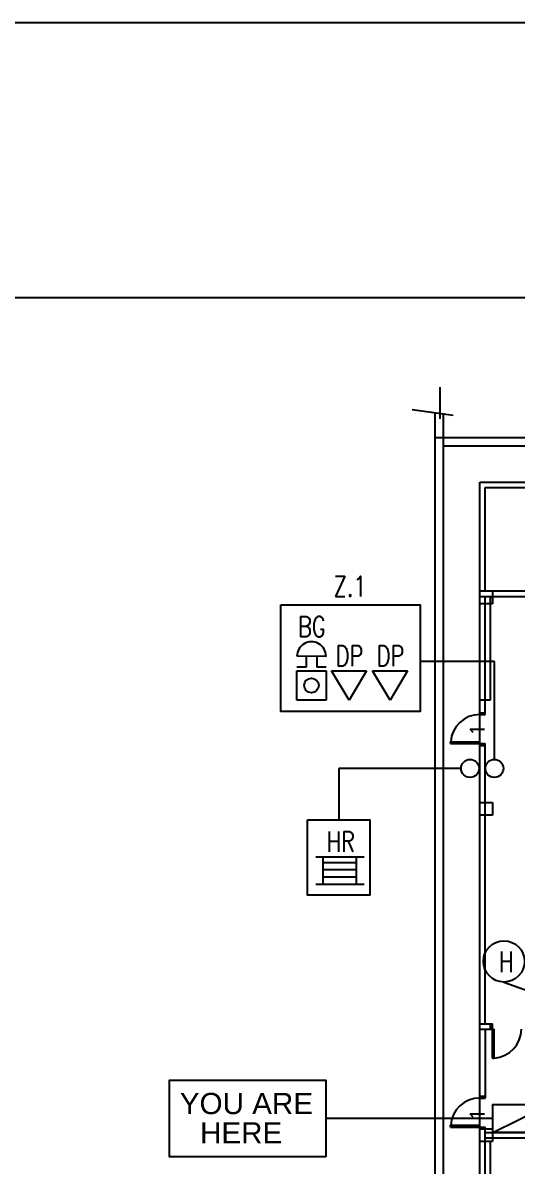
# Model space of a CAD drawing. Extents: x 134044 to 2458691, y -1196082 to 3409924.
# Drawn here: x 134701.7 to 134755.6, y 153433.6 to 153558.3 of the extents above; entities that cross this region are included whole.
import ezdxf

# ---------------------------------------------------------------- set-up
doc = ezdxf.new("R2010")
doc.units = 0
doc.linetypes.add('DASHDOTX2', pattern=[2, 1, -0.5, 0, -0.5])
doc.layers.get('0').update_dxf_attribs({"linetype": 'CONTINUOUS'})
for name, color, linetype in [('1', 251, 'CONTINUOUS'), ('CON1', 251, 'CONTINUOUS'), ('DOOR', 251, 'CONTINUOUS'), ('DOOR1', 251, 'CONTINUOUS'), ('DOOR2', 251, 'CONTINUOUS'), ('ESCAPE_LINE', 80, 'CONTINUOUS'), ('F-_DDIM', 251, 'CONTINUOUS'), ('F-OP', 5, 'CONTINUOUS'), ('F_COL', 3, 'CONTINUOUS'), ('FAPOINT', 1, 'CONTINUOUS'), ('FF_GRID_LINE', 8, 'CONTINUOUS'), ('MIMIC_SIZE', 7, 'CONTINUOUS'), ('NAMA_TEMPAT', 6, 'CONTINUOUS'), ('SA-GRID', 251, 'DASHDOTX2'), ('Z-VIEWPORTS', 7, 'CONTINUOUS')]:
    doc.layers.add(name, color=color, linetype=linetype)
doc.styles.add('PLOT02__REVB$0$NARROW', font='SIMPLEX', dxfattribs={"width": 0.75})
doc.styles.get("Standard").update_dxf_attribs({"font": 'arial.ttf'})

msp = doc.modelspace()

# ---------------------------------------------------------------- linework, layer by layer
at = {"color": 1}
for p, q in [((134734.749, 153489.194), (134731.567, 153489.197)), ((134732.561, 153489.196), (134732.56, 153488.003)), ((134733.755, 153489.195), (134733.753, 153488.002)), ((134731.562, 153484.425), (134731.566, 153487.606)), ((134732.56, 153488.003), (134731.566, 153488.004)), ((134731.566, 153487.606), (134734.747, 153487.603)), ((134734.747, 153488.001), (134733.753, 153488.002)), ((134734.747, 153487.603), (134734.744, 153484.421)), ((134735.36, 153487.601), (134739.177, 153487.611)), ((134737.265, 153484.425), (134735.36, 153487.601)), ((134739.177, 153487.611), (134737.265, 153484.425)), ((134739.827, 153487.601), (134743.644, 153487.611)), ((134741.732, 153484.425), (134739.827, 153487.601)), ((134743.644, 153487.611), (134741.732, 153484.425))]:
    msp.add_line(p, q, dxfattribs=at)
at = {"color": 1, "linetype": 'BYBLOCK'}
msp.add_line((134752.941, 153437.224), (134759.066, 153440.274), dxfattribs=at)
msp.add_line((134752.941, 153437.224), (134759.066, 153440.274), dxfattribs=at)
at = {"color": 0, "linetype": 'BYBLOCK'}
for p, q in [((134752.106, 153436.63), (134834.078, 153436.63)), ((134752.106, 153378.121), (134752.106, 153436.63))]:
    msp.add_line(p, q, dxfattribs=at)
at = {"color": 1}
for points in [[(134729.808, 153494.826), (134745.015, 153494.826), (134745.015, 153483.185), (134729.808, 153483.185)], [(134732.722, 153471.339), (134739.531, 153471.339), (134739.531, 153463.112), (134732.722, 153463.112)]]:
    msp.add_lwpolyline(points, close=True, dxfattribs=at)
at = {"color": 1, "linetype": 'BYBLOCK'}
msp.add_lwpolyline([(134734.733, 153434.567), (134717.667, 153434.567), (134717.667, 153442.931), (134734.733, 153442.931)], close=True, dxfattribs=at)
at = {"color": 1}
msp.add_circle((134733.155, 153486.014), 0.795, dxfattribs=at)
at = {"color": 1, "linetype": 'BYBLOCK'}
for centre, radius in [((134750.464, 153476.958), 0.982), ((134753.111, 153476.958), 0.982), ((134754.162, 153455.898), 2.25)]:
    msp.add_circle(centre, radius, dxfattribs=at)
at = {"color": 1}
msp.add_arc((134733.158, 153489.195), 1.591, 359.93967, 179.93967, dxfattribs=at)
at = {"layer": '1', "color": 0, "linetype": 'BYBLOCK'}
for p, q in [((134746.641, 153372.656), (134746.641, 153515.786)), ((134747.552, 153373.567), (134747.552, 153515.662)), ((134746.641, 153513.078), (134839.543, 153513.078)), ((134747.552, 153512.167), (134838.632, 153512.167))]:
    msp.add_line(p, q, dxfattribs=at)
at = {"layer": 'CON1', "color": 0, "linetype": 'BYBLOCK'}
for p, q in [((134751.512, 153508.207), (134811.209, 153508.207)), ((134751.512, 153496.327), (134751.512, 153508.207)), ((134752.106, 153507.613), (134759.531, 153507.613)), ((134752.106, 153496.327), (134752.106, 153507.613)), ((134751.512, 153496.327), (134829.922, 153496.327)), ((134751.512, 153377.527), (134751.512, 153496.327)), ((134751.512, 153495.733), (134829.922, 153495.733)), ((134751.512, 153484.447), (134752.7, 153484.447)), ((134752.106, 153482.841), (134752.106, 153484.447)), ((134752.106, 153449.083), (134752.106, 153479.673)), ((134751.512, 153436.63), (134751.512, 153449.104)), ((134751.512, 153449.104), (134752.7, 153449.104)), ((134751.512, 153448.51), (134752.7, 153448.51)), ((134752.106, 153448.51), (134752.106, 153440.986)), ((134752.106, 153436.234), (134752.106, 153437.818)), ((134752.106, 153437.224), (134778.143, 153437.224)), ((134752.106, 153436.63), (134778.143, 153436.63))]:
    msp.add_line(p, q, dxfattribs=at)
at = {"layer": 'DOOR', "color": 0, "linetype": 'BYBLOCK'}
for p, q in [((134751.512, 153483.039), (134752.106, 153483.039)), ((134751.512, 153482.841), (134751.512, 153483.039)), ((134751.512, 153482.841), (134752.106, 153482.841)), ((134752.106, 153482.841), (134752.106, 153483.039)), ((134751.512, 153479.475), (134751.512, 153479.673)), ((134751.512, 153479.673), (134752.106, 153479.673)), ((134751.512, 153479.475), (134752.106, 153479.475)), ((134752.106, 153479.475), (134752.106, 153479.673)), ((134752.7, 153448.51), (134752.7, 153449.104)), ((134752.7, 153449.104), (134752.898, 153449.104)), ((134752.898, 153448.51), (134752.898, 153449.104)), ((134752.7, 153448.51), (134752.898, 153448.51)), ((134751.512, 153441.184), (134752.106, 153441.184)), ((134751.512, 153440.986), (134751.512, 153441.184)), ((134751.512, 153440.986), (134752.106, 153440.986)), ((134752.106, 153440.986), (134752.106, 153441.184)), ((134751.512, 153437.62), (134751.512, 153437.818)), ((134751.512, 153437.818), (134752.106, 153437.818)), ((134751.512, 153437.62), (134752.106, 153437.62)), ((134752.106, 153437.62), (134752.106, 153437.818))]:
    msp.add_line(p, q, dxfattribs=at)
at = {"layer": 'DOOR1', "color": 0, "linetype": 'BYBLOCK'}
for p, q in [((134748.344, 153479.871), (134751.512, 153479.871)), ((134748.344, 153479.673), (134748.344, 153479.871)), ((134748.344, 153479.673), (134751.512, 153479.673)), ((134751.512, 153479.673), (134751.512, 153479.871)), ((134752.898, 153445.342), (134752.898, 153448.51)), ((134752.898, 153448.51), (134753.096, 153448.51)), ((134753.096, 153445.342), (134753.096, 153448.51)), ((134752.898, 153445.342), (134753.096, 153445.342)), ((134748.344, 153438.016), (134751.512, 153438.016)), ((134748.344, 153437.818), (134748.344, 153438.016)), ((134748.344, 153437.818), (134751.512, 153437.818)), ((134751.512, 153437.818), (134751.512, 153438.016))]:
    msp.add_line(p, q, dxfattribs=at)
at = {"layer": 'DOOR2', "color": 0, "linetype": 'BYBLOCK'}
for centre, start, end in [((134751.512, 153479.673), 90, 176.41668), ((134752.898, 153448.51), 273.58332, 0), ((134751.512, 153437.818), 90, 176.41668)]:
    msp.add_arc(centre, 3.168, start, end, dxfattribs=at)
at = {"layer": 'ESCAPE_LINE', "color": 0}
msp.add_lwpolyline([(134608.229, 153168.329), (135368.229, 153168.329), (135368.229, 153528.329), (134608.229, 153528.329)], close=True, dxfattribs=at)
at = {"layer": 'F-_DDIM', "color": 0, "linetype": 'BYBLOCK'}
for p, q in [((134744.157, 153516.124), (134748.626, 153515.515)), ((134750.809, 153480.892), (134750.461, 153481.26)), ((134750.461, 153481.26), (134752.041, 153481.26)), ((134750.809, 153438.887), (134750.461, 153439.255)), ((134750.461, 153439.255), (134752.041, 153439.255))]:
    msp.add_line(p, q, dxfattribs=at)
msp.add_lwpolyline([(134747.21, 153515.113), (134747.21, 153518.581)], dxfattribs=at)
at = {"layer": 'F-OP', "color": 0, "linetype": 'BYBLOCK'}
for p, q in [((134752.106, 153484.447), (134752.106, 153495.733)), ((134752.7, 153484.447), (134752.7, 153495.733)), ((134752.106, 153425.047), (134752.106, 153436.234)), ((134752.7, 153425.047), (134752.7, 153436.234))]:
    msp.add_line(p, q, dxfattribs=at)
at = {"layer": 'F_COL', "color": 0, "linetype": 'BYBLOCK'}
for p, q in [((134751.512, 153496.327), (134752.898, 153496.327)), ((134751.512, 153494.941), (134751.512, 153496.327)), ((134752.898, 153496.327), (134752.898, 153494.941)), ((134752.898, 153494.941), (134751.512, 153494.941)), ((134751.512, 153473.26), (134752.898, 153473.26)), ((134751.512, 153471.874), (134751.512, 153473.26)), ((134752.898, 153473.26), (134752.898, 153471.874)), ((134752.898, 153471.874), (134751.512, 153471.874)), ((134751.512, 153437.62), (134752.898, 153437.62)), ((134751.512, 153436.234), (134751.512, 153437.62)), ((134752.898, 153437.62), (134752.898, 153436.234)), ((134752.898, 153436.234), (134751.512, 153436.234))]:
    msp.add_line(p, q, dxfattribs=at)
at = {"layer": 'FAPOINT', "color": 1, "linetype": 'BYBLOCK'}
for p, q in [((134733.65, 153467.318, 16734.629), (134738.908, 153467.318, 16734.629)), ((134734.433, 153464.347, 16734.629), (134734.433, 153467.318, 16734.629)), ((134734.433, 153466.708, 16734.629), (134738.058, 153466.708, 16734.629)), ((134738.058, 153464.347, 16734.629), (134738.058, 153467.318, 16734.629)), ((134734.433, 153465.942, 16734.629), (134738.058, 153465.942, 16734.629)), ((134734.433, 153465.114, 16734.629), (134738.058, 153465.114, 16734.629)), ((134733.65, 153464.347, 16734.629), (134738.908, 153464.347, 16734.629))]:
    msp.add_line(p, q, dxfattribs=at)
at = {"layer": 'FF_GRID_LINE', "color": 1}
msp.add_line((134734.744, 153484.421), (134731.562, 153484.425), dxfattribs=at)
at = {"layer": 'MIMIC_SIZE', "color": 1}
for p, q in [((134753.111, 153488.648), (134745.015, 153488.648, -16734.629)), ((134753.111, 153477.94), (134753.111, 153488.648)), ((134749.482, 153476.958), (134736.126, 153476.958)), ((134736.126, 153476.958), (134736.126, 153471.339)), ((134754.162, 153453.648), (134784.398, 153442.693)), ((134752.941, 153438.749), (134734.733, 153438.749))]:
    msp.add_line(p, q, dxfattribs=at)
at = {"layer": 'NAMA_TEMPAT', "color": 1, "linetype": 'BYBLOCK'}
msp.add_lwpolyline([(134752.941, 153437.224), (134752.941, 153440.274), (134759.066, 153440.274), (134759.066, 153437.224)], close=True, dxfattribs=at)
msp.add_lwpolyline([(134752.941, 153437.224), (134752.941, 153440.274), (134759.066, 153440.274), (134759.066, 153437.224)], close=True, dxfattribs=at)
at = {"layer": 'SA-GRID', "color": 0, "linetype": 'BYBLOCK'}
msp.add_line((134751.512, 153436.63), (134751.512, 153508.207), dxfattribs=at)
at = {"layer": 'Z-VIEWPORTS', "color": 0}
msp.add_lwpolyline([(134578.229, 153138.329), (135398.229, 153138.329), (135398.229, 153558.329), (134578.229, 153558.329)], close=True, dxfattribs=at)

# ---------------------------------------------------------------- texts
at = {"color": 1, "linetype": 'BYBLOCK', "style": 'PLOT02__REVB$0$NARROW', "width": 0.75}
for s, height, p in [('Z.1', 2.2387, (134735.57, 153495.72, 0.077)), ('BG', 2.2387, (134731.68, 153491.313, 0.077)), ('DP', 2.2387, (134735.789, 153488.133, 0.077)), ('DP', 2.2387, (134740.256, 153488.133, 0.077)), ('HR', 2.2387, (134734.799, 153467.844, 16734.706)), ('H', 2.255, (134753.603, 153454.729, 7592.521))]:
    msp.add_text(s, height=height, dxfattribs=at).set_placement(p)
at = {"color": 1}
for s, p in [('YOU ARE', (134718.787, 153439.235)), ('HERE', (134720.992, 153436.035))]:
    msp.add_text(s, height=2.3134, dxfattribs=at).set_placement(p)

doc.saveas('drawing.dxf')
